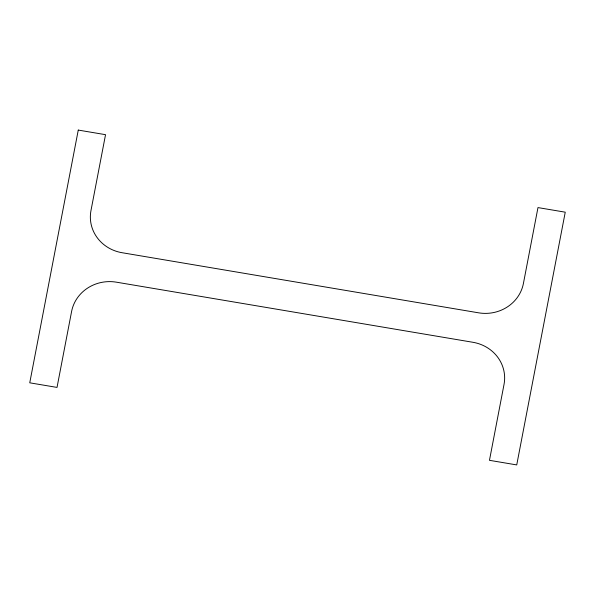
<?xml version="1.0" encoding="UTF-8"?>
<svg xmlns="http://www.w3.org/2000/svg" width="595" height="595" viewBox="0 0 595 595"><rect width="100%" height="100%" fill="white"/><g stroke="black" fill="none" stroke-linecap="round" stroke-linejoin="round"><path stroke-width="0.89" d="M78.265 130.082L29.75 382.816L57.023 387.412L71.593 311.497A38.563 36.288 -0.7 0 1 116.404 282.179L472.943 342.289A38.563 36.288 -0.7 0 1 504.032 384.4L489.462 460.322L516.735 464.918L565.25 212.184L537.977 207.588L523.407 283.503A38.563 36.288 -0.7 0 1 478.596 312.821L122.057 252.711A38.563 36.288 -0.7 0 1 90.968 210.6L105.538 134.678L78.265 130.082"/></g></svg>
